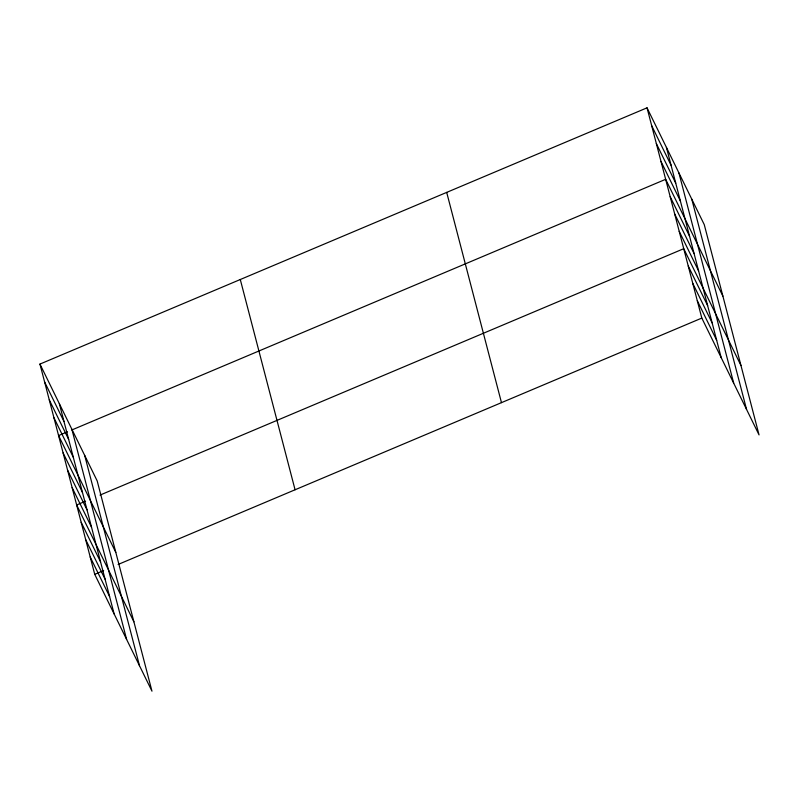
<?xml version="1.0" encoding="UTF-8"?>
<svg xmlns="http://www.w3.org/2000/svg" width="799" height="799" viewBox="0 0 799 799"><rect width="100%" height="100%" fill="white"/><g stroke="black" fill="none" stroke-linecap="round" stroke-linejoin="round"><path stroke-width="1.2" d="M39.95 364.084L97.188 480.918L151.97 691.175L94.731 574.341L39.95 364.084L647.03 107.825L704.269 224.659L759.05 434.916L701.812 318.082L647.03 107.825M67.476 431.81L58.577 435.575L115.815 552.409M71.93 429.932L665.657 179.306L722.895 296.149M85.563 501.203L76.654 504.958L133.892 621.792M100.025 495.09L683.734 248.699L740.973 365.533M94.731 574.341L103.64 570.586M118.102 564.474L701.812 318.082M651.684 125.693L671.07 165.273M656.339 143.57L675.734 183.141M661.003 161.438L680.388 201.018M670.171 196.654L689.567 236.234M674.696 214.002L694.081 253.583M679.21 231.35L698.606 270.921M688.249 266.037L707.644 305.618M692.773 283.385L712.159 322.966M697.297 300.734L716.683 340.304M44.604 381.952L63.99 421.532M49.258 399.83L68.654 439.4M53.923 417.697L73.308 457.278M63.101 452.923L82.487 492.494M67.615 470.261L87.001 509.842M72.14 487.61L91.525 527.19M81.178 522.306L100.564 561.877M85.693 539.655L105.078 579.225M90.217 556.993L109.603 596.573M691.774 199.161L746.556 409.418M678.91 172.894L733.692 383.15M666.416 147.396L721.197 357.652M446.691 192.389L501.472 402.646M240.289 279.52L295.071 489.777M84.694 455.43L139.485 665.687M71.83 429.153L126.612 639.41M59.336 403.665L114.127 613.922"/></g></svg>
